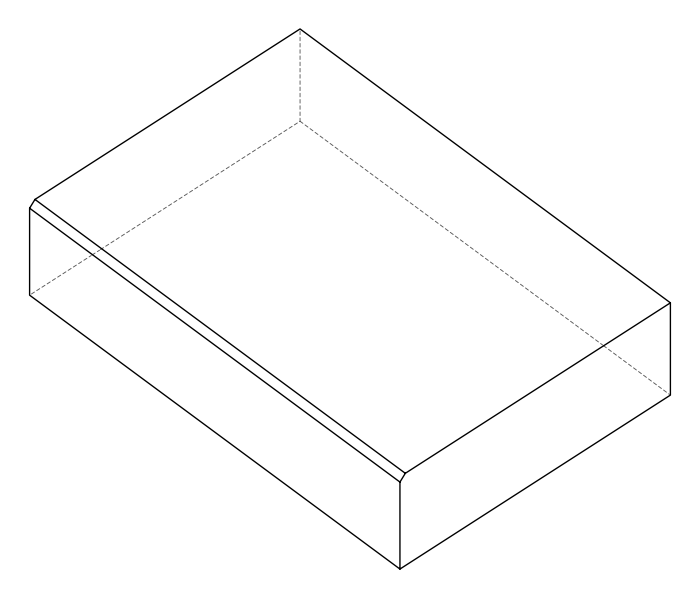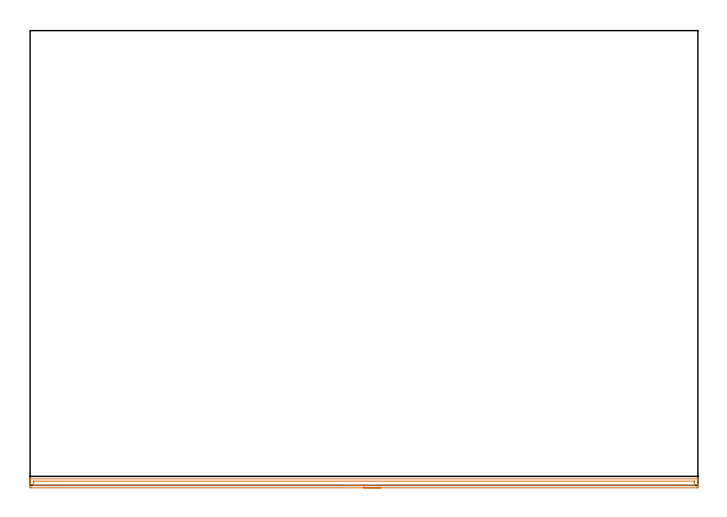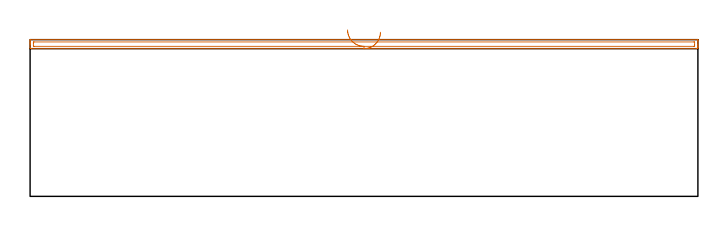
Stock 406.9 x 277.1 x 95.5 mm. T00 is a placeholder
(PLAN: 1 operations, 0 tool changes, 6.7 min)
(1 AREA_MILL | FG_CHAMFER_SURFACE | UGT0205_001 | 6.7 min | 6154 mm3)
(TOOL UGT0205_001 | Chamfer Mill 20 x 3 x 45 deg. | D20 FL50 Z2)
(OP 1 AREA_MILL)
G17 G21 G94 G90
T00 M6
G54
G17 G0 G90 X213.45 Y-1.5 S1061 M3
G43 Z105.5 H0
Z100.
G94 G1 X213.412 Z99.128 F250.
X213.298 Z98.264
X213.109 Z97.412
X212.847 Z96.58
X212.513 Z95.774
X212.11 Z95.
X211.642 Z94.264
X211.11 Z93.572
X210.521 Z92.929
X209.878 Z92.34
X209.186 Z91.808
X208.45 Z91.34
X207.676 Z90.937
X206.87 Z90.603
X206.038 Z90.341
X205.187 Z90.152
X204.322 Z90.038
X203.45 Z90.
X0.62
X0.091 Y-1.494 Z90.003
X0.008 Y-1.491 Z90.005
X0. Y-0.968 Z90.528
Y0.806 Z92.301
Y1.349 Z92.846
Y1.694 Z93.19
Y2.236 Z93.732
Y2.581 Z94.076
Y3.271 Z94.77
Y3.587 Z95.086
X0.007 Y3.967 Z95.458
X0.01 Y3.997 Z95.488
X0.174 Y4. Z95.5
X406.726
X406.89 Y3.997 Z95.488
X406.893 Y3.967 Z95.458
X406.9 Y3.586 Z95.086
Y3.27 Z94.77
Y2.581 Z94.076
Y1.349 Z92.846
Y0.806 Z92.301
Y0.19 Z91.686
Y-0.081 Z91.415
Y-0.697 Z90.799
X406.898 Y-0.968 Z90.528
X406.892 Y-1.491 Z90.005
X406.809 Y-1.494 Z90.003
X406.28 Y-1.5 Z90.
X203.45
Y-0.086 Z91.414
X2.412
X2.01 Y-0.081 Z91.419
X2.001 Y0.322 Z91.822
X2. Y1.694 Z93.194
X2.001 Y2.097 Z93.597
X2.01 Y2.581 Z94.081
X2.403 Y2.586 Z94.086
X404.488
X404.89 Y2.581 Z94.081
X404.899 Y2.178 Z93.678
X404.9 Y0.806 Z92.306
X404.899 Y0.403 Z91.903
X404.89 Y-0.081 Z91.419
X404.497 Y-0.086 Z91.414
X203.45
X202.578 Z91.452
X201.714 Z91.566
X200.862 Z91.755
X200.03 Z92.017
X199.224 Z92.351
X198.45 Z92.754
X197.714 Z93.223
X197.022 Z93.754
X196.379 Z94.343
X195.79 Z94.986
X195.259 Z95.678
X194.79 Z96.414
X194.387 Z97.188
X194.053 Z97.994
X193.791 Z98.826
X193.602 Z99.678
X193.488 Z100.543
X193.45 Z101.414
G0 Z105.5
M5
M2
